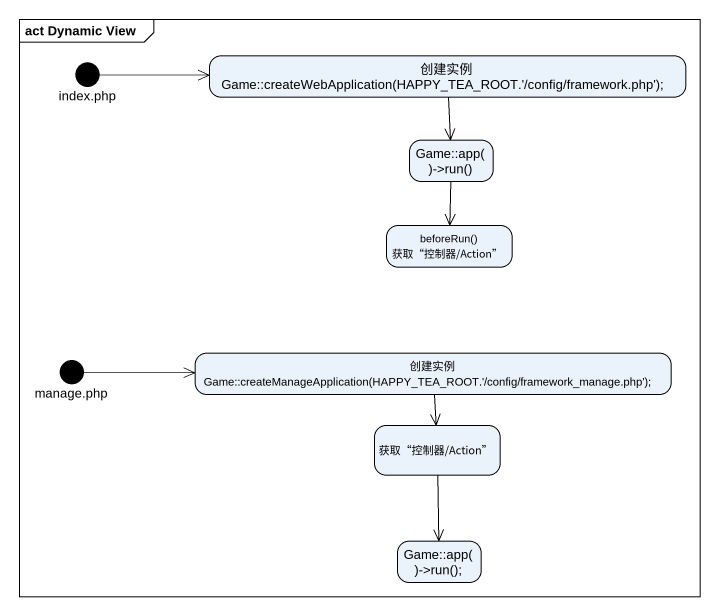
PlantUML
@startuml
mainframe act Dynamic View
hide empty description
state "index.php" as index_php <<start>>
state "创建实例 Game::createWebApplication(HAPPY_TEA_ROOT.'/config/framework.php');" as 创建实例_Game
state "Game::app()->run()" as Game_app_run
state "beforeRun() 获取“控制器/Action”" as beforeRun_获取_控制器_Action
state "manage.php" as manage_php <<start>>
state "创建实例 Game::createManageApplication(HAPPY_TEA_ROOT.'/config/framework_manage.php');" as 创建实例_Game_2
state "获取“控制器/Action”" as 获取_控制器_Action
state "Game::app()->run();" as Game_app_run_2
index_php -right-> 创建实例_Game
创建实例_Game --> Game_app_run
Game_app_run --> beforeRun_获取_控制器_Action
manage_php -right-> 创建实例_Game_2
创建实例_Game_2 --> 获取_控制器_Action
获取_控制器_Action --> Game_app_run_2
@enduml
